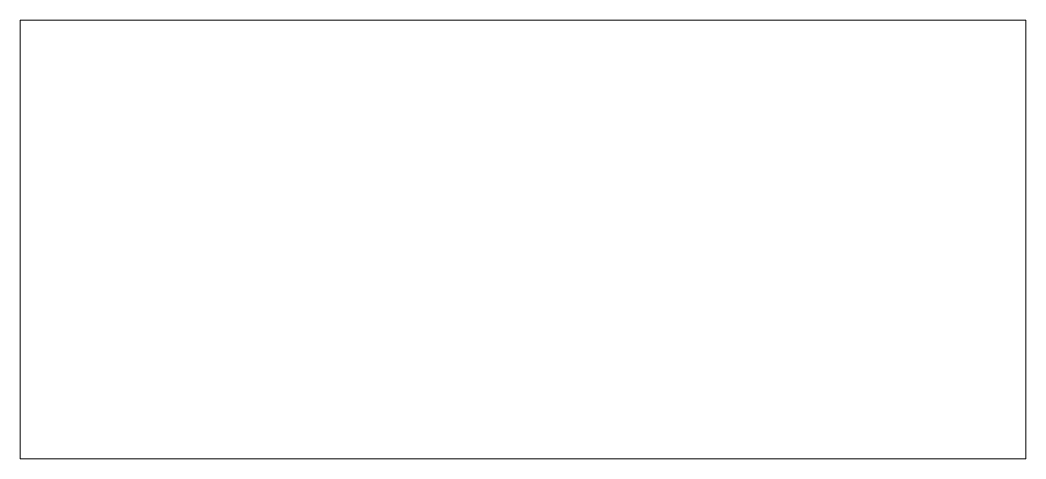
# Model space of a CAD drawing. Extents: x -1 to 151, y -69 to -3.
import ezdxf

# ---------------------------------------------------------------- set-up
doc = ezdxf.new("R2010")
doc.units = 0
doc.header["$MEASUREMENT"] = 0
doc.layers.add('Layer 1', color=7, linetype='Continuous', lineweight=0)
picture_1 = doc.add_image_def('image1.png', size_in_pixel=(2380, 1037))

msp = doc.modelspace()

# ---------------------------------------------------------------- pictures from other files: only their frames are drawn
at = {"layer": 'Layer 1'}
image = msp.add_image(picture_1, insert=(-1.11, -69.34), size_in_units=(152.26, 66.34), dxfattribs=at)

doc.saveas('drawing.dxf')
